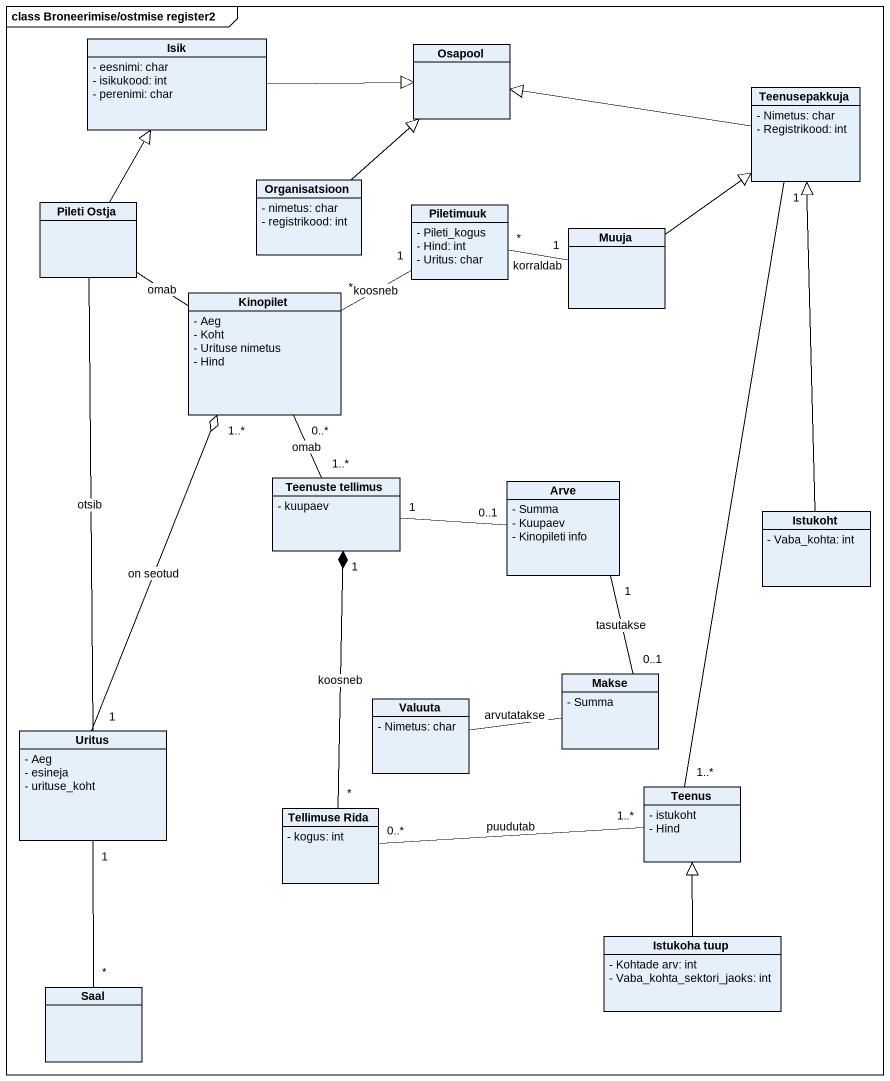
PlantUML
@startuml
mainframe class Broneerimise/ostmise register2
hide circle
hide empty members
skinparam classAttributeIconSize 0
class Isik {
  - eesnimi: char
  - isikukood: int
  - perenimi: char
}
class Osapool
class Teenusepakkuja {
  - Nimetus: char
  - Registrikood: int
}
class "Pileti Ostja" as Pileti_Ostja
class Organisatsioon {
  - nimetus: char
  - registrikood: int
}
class Piletimuuk {
  - Pileti_kogus
  - Hind: int
  - Uritus: char
}
class Muuja
class Kinopilet {
  - Aeg
  - Koht
  - Urituse nimetus
  - Hind
}
class "Teenuste tellimus" as Teenuste_tellimus {
  - kuupaev
}
class Arve {
  - Summa
  - Kuupaev
  - Kinopileti info
}
class Istukoht {
  - Vaba_kohta: int
}
class Valuuta {
  - Nimetus: char
}
class Makse {
  - Summa
}
class Uritus {
  - Aeg
  - esineja
  - urituse_koht
}
class Teenus {
  - istukoht
  - Hind
}
class "Tellimuse Rida" as Tellimuse_Rida {
  - kogus: int
}
class "Istukoha tuup" as Istukoha_tuup {
  - Kohtade arv: int
  - Vaba_kohta_sektori_jaoks: int
}
class Saal
Isik -right-|> Osapool
Teenusepakkuja -left-|> Osapool
Teenusepakkuja "1" -- "1..*" Teenus
Pileti_Ostja -up-|> Isik
Pileti_Ostja -- Kinopilet : omab
Pileti_Ostja -- Uritus : otsib
Organisatsioon -up-|> Osapool
Muuja -up-|> Teenusepakkuja
Muuja "1" -left- "*" Piletimuuk : korraldab
Kinopilet "*" -right- "1" Piletimuuk : koosneb
Kinopilet "0..*" -- "1..*" Teenuste_tellimus : omab
Arve "0..1" -left- "1" Teenuste_tellimus
Istukoht -up-|> Teenusepakkuja
Valuuta -right- Makse : arvutatakse
Makse "0..1" -up- "1" Arve : tasutakse
Uritus "1" -up-o "1..*" Kinopilet : on seotud
Tellimuse_Rida "*" -up-* "1" Teenuste_tellimus : koosneb
Tellimuse_Rida "0..*" -right- "1..*" Teenus : puudutab
Istukoha_tuup -up-|> Teenus
Saal "*" -up- "1" Uritus
@enduml
